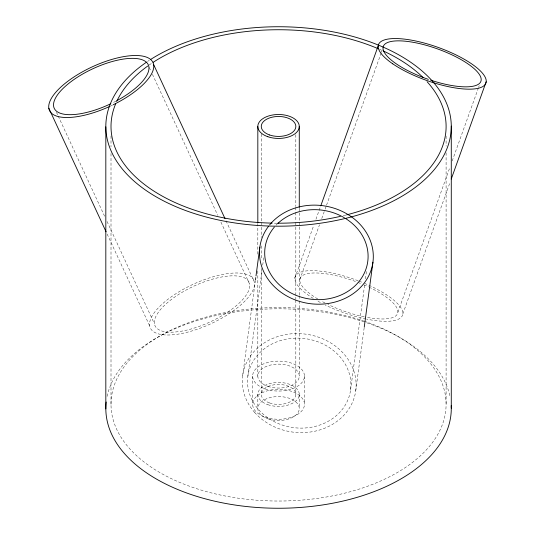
<?xml version="1.0" encoding="UTF-8"?>
<svg xmlns="http://www.w3.org/2000/svg" width="535" height="535" viewBox="0 0 535 535"><rect width="100%" height="100%" fill="white"/><g stroke="black" fill="none" stroke-linecap="round" stroke-linejoin="round"><path stroke-width="0.4" stroke-dasharray="2.67 2.01" d="M242.676 375.563L255.335 280.875M247.852 376.259L262.063 270.041M262.718 265.099L263.822 256.867M350.579 389.975L364.676 284.58M365.445 278.815L366.549 270.583M355.755 390.664L364.128 328.089M294.852 278.033L313.711 225.496M315.964 219.223L320.465 206.677M299.794 279.678L319.502 224.787M321.756 218.514L324.852 209.887M325.133 209.105L326.256 205.968M326.537 205.186L381.154 53.059M381.435 52.276L383.127 47.568M397.873 312.266L449.955 167.201M452.209 160.928L478.39 88.001M478.671 87.218L479.233 85.647M402.822 313.911L450.116 182.174M226.051 220.875L254.499 282.266A57.044 21.634 -24.9 0 1 178.911 334.007A57.044 21.634 -24.9 0 1 172.785 295.788A57.044 21.634 -24.9 0 1 254.499 282.266M149.258 67.49L151.017 71.275M152.421 74.311L217.738 215.284M220.895 222.105L249.691 284.259A51.815 19.648 -24.9 0 1 181.031 331.265A51.815 19.648 -24.9 0 1 175.467 296.544A51.815 19.648 -24.9 0 1 249.691 284.259M56.463 112.323L57.867 115.353M58.215 116.115L104.92 216.916M107.027 221.463L154.434 323.789M107.14 234.069L149.633 325.782M446.096 136.131L446.096 146.142M446.096 152.816L446.096 403.952M304.462 375.998L304.462 404.206M299.279 208.209L299.279 295.039M299.279 295.868L299.279 300.048M299.279 300.884L299.279 376.018M299.279 394.355L299.279 408.459M295.822 134.733L295.822 206.53M295.822 207.366L295.822 211.539M295.822 212.375L295.822 221.557M295.822 222.393L295.822 299.192M295.822 300.028L295.822 394.369M261.281 134.024L261.281 221.684M261.281 222.513L261.281 237.54M261.281 245.893L261.281 259.248M261.281 268.43L261.281 394.489M257.823 223.389L257.823 255.115M257.823 270.977L257.823 376.172M257.823 394.502L257.823 408.606M252.64 376.185L252.64 404.393M111.006 135.997L111.006 146.844M111.006 153.518L111.006 404.647M369.05 287.181A51.815 15.883 19.7 0 1 397.853 312.48A51.815 15.883 19.7 0 1 364.944 316.994M364.128 316.827A51.815 15.883 19.7 0 1 327.888 304.415M325.026 302.991A51.815 15.883 19.7 0 1 321.428 301.085M317.743 298.958A51.815 15.883 19.7 0 1 304.208 274.662A51.815 15.883 19.7 0 1 357.166 282.119M357.908 282.4A51.815 15.883 19.7 0 1 361.6 283.878M363.8 284.807A51.815 15.883 19.7 0 1 368.307 286.834M368.909 285.275A57.044 17.488 19.7 0 1 402.835 313.724A57.044 17.488 19.7 0 1 366.722 319.148M365.933 318.987A57.044 17.488 19.7 0 1 325.153 304.963M320.351 302.509A57.044 17.488 19.7 0 1 317.422 300.904M313.249 298.43A57.044 17.488 19.7 0 1 300.162 272.322A57.044 17.488 19.7 0 1 358.37 280.855M359.145 281.156A57.044 17.488 19.7 0 1 362.971 282.694M364.475 283.323A57.044 17.488 19.7 0 1 368.174 284.941M364.221 321.174A167.542 96.728 0 0 1 360.65 488.622A167.542 96.728 0 0 1 111.012 403.35A167.542 96.728 0 0 1 363.499 320.926M107.107 396.388A172.725 99.724 0 0 1 365.378 322.324M366.876 322.832A172.725 99.724 0 0 1 450.102 396.923M147.58 61.451A172.725 99.724 0 0 1 149.292 60.321M345.837 215.057A167.542 96.728 0 0 1 342.741 215.819M277.05 223.195A167.542 96.728 0 0 1 272.837 223.142M149.071 65.076A167.542 96.728 0 0 1 152.475 62.762M379.589 49.307A167.542 96.728 0 0 1 381.595 50.196M112.383 105.174A57.044 21.634 -24.9 0 1 110.879 105.89M116.021 101.108A51.815 19.648 -24.9 0 1 111.768 103.268M275.973 225.288A51.815 44.873 7.6 0 1 277.123 224.118M267.848 386.344A20.725 11.964 0 0 0 299.272 376.319A20.725 11.964 0 0 0 268.53 365.619A20.725 11.964 0 0 0 267.848 386.344M269.633 402.969A17.274 9.971 0 0 0 295.822 394.616A17.274 9.971 0 0 0 270.195 385.702A17.274 9.971 0 0 0 269.633 402.969M265.173 417.113A25.907 14.96 0 0 0 304.455 404.58A25.907 14.96 0 0 0 266.022 391.205A25.907 14.96 0 0 0 265.173 417.113M267.848 404.674A20.725 11.964 0 0 0 299.272 394.656A20.725 11.964 0 0 0 268.53 383.956A20.725 11.964 0 0 0 267.848 404.674M267.848 418.778A20.725 11.964 0 0 0 299.272 408.76A20.725 11.964 0 0 0 268.53 398.053A20.725 11.964 0 0 0 267.848 418.778M265.173 388.905A25.907 14.96 0 0 0 304.455 376.379A25.907 14.96 0 0 0 266.022 362.997A25.907 14.96 0 0 0 265.173 388.905M258.699 409.716A51.815 44.873 7.6 0 0 347.289 401.25A51.815 44.873 7.6 0 0 291.655 338.381A51.815 44.873 7.6 0 0 258.699 409.716M254.613 412.398A57.044 49.394 7.6 0 0 352.137 403.082A57.044 49.394 7.6 0 0 290.893 333.867A57.044 49.394 7.6 0 0 254.613 412.398"/><path stroke-width="0.8" d="M255.449 280.052L255.777 277.578M255.998 275.933L259.849 247.116M364.235 327.26L372.935 262.217M320.753 205.895L378.178 45.923M451.246 179.038L486.154 81.801M153.712 64.735L225.001 218.601M48.846 108.251L106.09 231.795M451.279 126.113L451.279 408.172M299.279 126.394L299.279 207.373M257.823 126.541L257.823 222.553M105.823 126.828L105.823 408.887M428.348 79.367A51.815 15.883 19.7 0 1 391.292 41.449A51.815 15.883 19.7 0 1 475.769 70.185A51.815 15.883 19.7 0 1 430.601 80.13M451.206 405.664A172.725 99.724 0 0 1 275.371 508.237A172.725 99.724 0 0 1 106.198 402.006M150.449 59.572A172.725 99.724 0 0 1 442.311 94.755A172.725 99.724 0 0 1 246.227 224.433A172.725 99.724 0 0 1 146.456 62.214M110.324 103.957A51.815 19.648 -24.9 0 1 55.493 98.079A51.815 19.648 -24.9 0 1 134.312 58.389A51.815 19.648 -24.9 0 1 116.71 100.74M427.077 81.701A167.542 96.728 0 0 1 346.606 214.863M340.394 216.367A167.542 96.728 0 0 1 277.752 223.195M272.134 223.128A167.542 96.728 0 0 1 115.62 103.93M116.65 101.576A167.542 96.728 0 0 1 147.747 66.026M153.17 62.307A167.542 96.728 0 0 1 378.245 48.725M383.575 51.099A167.542 96.728 0 0 1 422.991 77.455M110.123 106.238A57.044 21.634 -24.9 0 1 51.654 97.872A57.044 21.634 -24.9 0 1 140.384 55.76A57.044 21.634 -24.9 0 1 113.132 104.806M345.851 218.681A51.815 44.873 7.6 0 1 358.738 281.871A51.815 44.873 7.6 0 1 286.513 290.371A51.815 44.873 7.6 0 1 274.355 227.101M277.718 223.543A51.815 44.873 7.6 0 1 344.446 217.819M269.62 224.914A57.044 49.394 7.6 0 1 367.598 234.738A57.044 49.394 7.6 0 1 312.942 303.967A57.044 49.394 7.6 0 1 268.583 226.225M392.77 63.839A57.044 17.488 19.7 0 0 483.867 85.827A57.044 17.488 19.7 0 0 419.855 41.924A57.044 17.488 19.7 0 0 392.77 63.839M267.848 136.719A20.725 11.964 0 0 0 299.272 126.695A20.725 11.964 0 0 0 268.53 115.995A20.725 11.964 0 0 0 267.848 136.719M269.633 134.987A17.274 9.971 0 0 0 295.822 126.635A17.274 9.971 0 0 0 270.195 117.72A17.274 9.971 0 0 0 269.633 134.987"/></g></svg>
